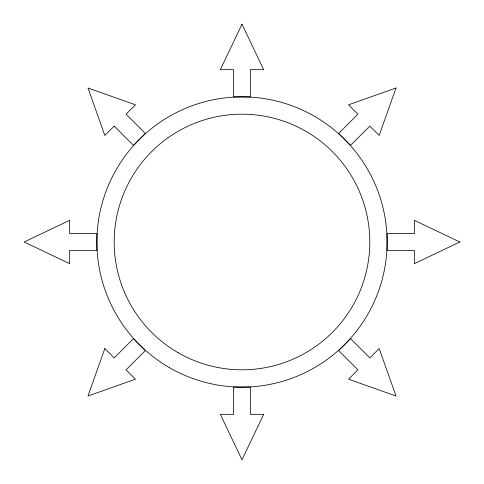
<?xml version="1.0" encoding="UTF-8"?>
<svg xmlns="http://www.w3.org/2000/svg" width="484" height="484" viewBox="0 0 484 484"><rect width="100%" height="100%" fill="white"/><g stroke="black" fill="none" stroke-linecap="round" stroke-linejoin="round"><path stroke-width="0.73" d="M104.816 348.541L87.991 396.009L135.459 379.184L126.088 369.812L145.351 350.555L133.445 338.649L114.188 357.912L104.816 348.541M396.009 87.991L379.184 135.459L369.812 126.088L350.555 145.351L338.649 133.445L357.912 114.188L348.541 104.816L396.009 87.991M242 24.2L220.329 69.66L233.584 69.66L233.584 96.897L250.416 96.897L250.416 69.66L263.671 69.66L242 24.2M263.671 414.34L242 459.8L220.329 414.34L233.584 414.34L233.584 387.103L250.416 387.103L250.416 414.34L263.671 414.34M114.188 126.088L104.816 135.459L87.991 87.991L135.459 104.816L126.088 114.188L145.351 133.445L133.445 145.351L114.188 126.088M350.555 338.649L338.649 350.555L357.912 369.812L348.541 379.184L396.009 396.009L379.184 348.541L369.812 357.912L350.555 338.649M69.66 220.329L24.2 242L69.66 263.671L69.66 250.416L96.897 250.416L96.897 233.584L69.66 233.584L69.66 220.329M459.8 242L414.34 263.671L414.34 250.416L387.103 250.416L387.103 233.584L414.34 233.584L414.34 220.329L459.8 242M178.094 352.685A127.806 127.806 0 0 0 369.806 242A127.806 127.806 0 0 0 178.094 131.315A127.806 127.806 0 0 0 178.094 352.685M169.448 367.665A145.103 145.103 0 0 0 387.103 242A145.103 145.103 0 0 0 169.448 116.335A145.103 145.103 0 0 0 169.448 367.665"/></g></svg>
